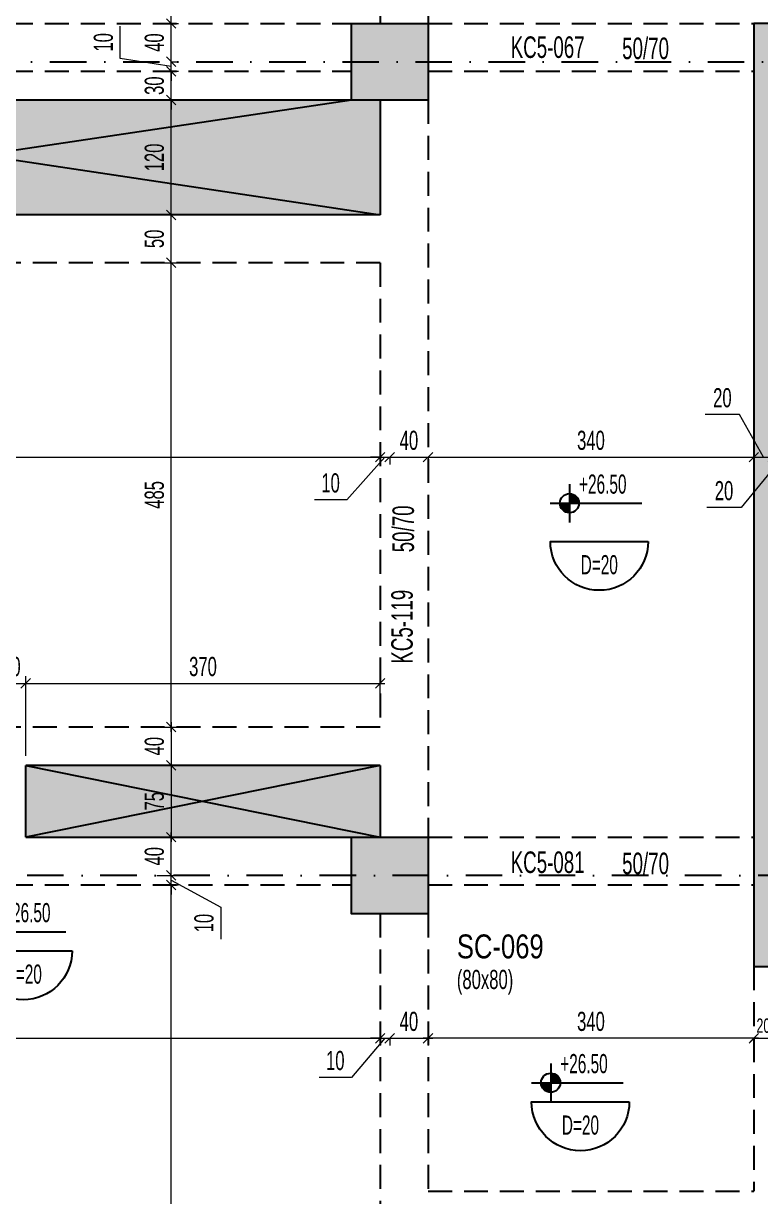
# Model space of a CAD drawing. Header units: millimetres. Extents: x -10495 to 38910, y -777 to 43288.
# Drawn here: x 468 to 1237, y 1365 to 2590 of the extents above; entities that cross this region are included whole.
import ezdxf
from ezdxf.enums import TextEntityAlignment as Align

# ---------------------------------------------------------------- set-up
doc = ezdxf.new("R2010")
doc.units = ezdxf.units.MM
doc.header["$LTSCALE"] = 100
doc.header["$PDSIZE"] = -100
doc.linetypes.add('DASHDOT', pattern=[25.4, 12.7, -6.35, 0, -6.35])
doc.linetypes.add('HIDDEN', pattern=[0.375, 0.25, -0.125])
for name, color, linetype in [('1_ULK', 254, 'Continuous'), ('2_ULK', 105, 'Continuous'), ('AKS_ULK', 8, 'DASHDOT'), ('BOSLUK SEMBOL_ULK', 118, 'Continuous'), ('KOLON-PERDE CEKIRDEK_ULK', 4, 'Continuous'), ('KOT_ULK', 7, 'Continuous'), ('TARAMA BOSLUK-TARIF SEFFAF YUZEYLER_ULK', 159, 'Continuous'), ('TARAMA SOLID_ULK', 251, 'Continuous')]:
    doc.layers.add(name, color=color, linetype=linetype)
for name, color, linetype, lineweight in [('DOSEME ISMI_ULK', 244, 'Continuous', 25), ('KIRIS BOYUT_ULK', 232, 'Continuous', 13), ('KIRIS CIZGI DUZ_ULK', 41, 'Continuous', 25), ('KIRIS CIZGI KESIK_ULK', 41, 'HIDDEN', 25), ('KIRIS ISIM_ULK', 221, 'Continuous', 13), ('KOLON BOYUT_ULK', 255, 'Continuous', 13), ('KOLON ISIM_ULK', 91, 'Continuous', 13), ('OLCU IC_ULK', 146, 'Continuous', 18), ('TARIF OK_ULK', 244, 'Continuous', 5)]:
    doc.layers.add(name, color=color, linetype=linetype, lineweight=lineweight)
doc.styles.add('ulkr-simplxtw.shx', font='ulkr-simplxtw.shx', dxfattribs={"width": 0.65})
doc.dimstyles.new('1-100-IC_ULK', dxfattribs={"dimscale": 10, "dimtxt": 2, "dimasz": 1, "dimexe": 0.75, "dimexo": 1, "dimgap": 0.75, "dimtad": 1, "dimdec": 1, "dimzin": 9, "dimdsep": 46, "dimtxsty": 'ulkr-simplxtw.shx', "dimblk": 'OBLIQUE', "dimcen": 0.1, "dimdle": 0.5, "dimclrd": 146, "dimclre": 146, "dimclrt": 2, "dimadec": 0, "dimazin": 2, "dimtfac": 1, "dimtdec": 1, "dimtix": 1, "dimtmove": 2, "dimatfit": 3, "dimldrblk": 'OBLIQUE', "dimfxl": 1, "dimtolj": 1, "dimtzin": 0, "dimlwd": -1, "dimlwe": -1, "dimarcsym": 0})
doc.dimstyles.new('JSM LIMITS 100(MM)', dxfattribs={"dimscale": 100, "dimtxt": 2, "dimasz": 2.5, "dimexe": 0, "dimexo": 3, "dimgap": 0.41, "dimtad": 1, "dimdec": 0, "dimdsep": 46, "dimtxsty": 'ulkr-simplxtw.shx', "dimblk": 'AR', "dimcen": 0.9, "dimdle": 2, "dimse1": 1, "dimse2": 1, "dimclrd": 256, "dimclre": 1, "dimclrt": 33, "dimadec": 0, "dimazin": 0, "dimtfac": 0.9, "dimtdec": 0, "dimtmove": 0, "dimatfit": 3, "dimfxl": 0, "dimtolj": 1, "dimtzin": 0, "dimarcsym": 0})

# ---------------------------------------------------------------- blocks, each defined once
blk = doc.blocks.new('*U20')
at = {"layer": 'KOT_ULK'}
h = blk.add_hatch(color=251, dxfattribs=at)
h.dxf.hatch_style = 1
h.paths.add_polyline_path([(0, 0), (-10, 0, 0.414214), (0, -10)])
h = blk.add_hatch(color=251, dxfattribs=at)
h.dxf.hatch_style = 1
h.paths.add_polyline_path([(10, 0, 0.414214), (0, 10), (0, 0)])
at = {"layer": 'KOT_ULK', "color": 12}
for p, q in [((0, 20), (0, -20)), ((-20, 0), (75.6, 0))]:
    blk.add_line(p, q, dxfattribs=at)
blk.add_circle((0, 0), 10, dxfattribs=at)
at = {"layer": 'KOT_ULK', "style": 'ulkr-simplxtw.shx', "width": 0.6}
for tag, p in [('6', (10, 145)), ('5', (10, 118)), ('4', (10, 91)), ('3', (10, 64)), ('2', (10, 37)), ('1', (10, 10))]:
    blk.add_attdef(tag, p, '', height=20, dxfattribs=at)
at = {"layer": 'KOT_ULK', "color": 242, "style": 'ulkr-simplxtw.shx', "width": 0.65}
blk.add_attdef('NOT', text='', height=20, dxfattribs=at).set_placement((14.8, -10), align=Align.TOP_LEFT)
blk = doc.blocks.new('Döşeme kalınğı_ULK')
at = {"layer": 'DOSEME ISMI_ULK', "color": 12}
blk.add_lwpolyline([(51, 0, -1), (-51, 0)], format="xyb", close=True, dxfattribs=at)
at = {"layer": 'DOSEME ISMI_ULK', "style": 'ulkr-simplxtw.shx', "width": 0.6}
blk.add_attdef('1', text='', height=20, dxfattribs=at).set_placement((0, -14.2), align=Align.TOP_CENTER)
blk = doc.blocks.new('*U31')
at = {"layer": 'KOLON BOYUT_ULK', "style": 'ulkr-simplxtw.shx', "width": 0.65}
blk.add_attdef('2', text='', height=20, dxfattribs=at).set_placement((0, -37), align=Align.TOP_LEFT)
at = {"layer": 'KOLON ISIM_ULK', "style": 'ulkr-simplxtw.shx', "width": 0.8}
blk.add_attdef('1', text='', height=25, dxfattribs=at).set_placement((0, 0), align=Align.TOP_LEFT)
blk = doc.blocks.new('_Oblique')
at = {"color": 0, "linetype": 'ByBlock', "lineweight": -2}
blk.add_line((-0.5, -0.5), (0.5, 0.5), dxfattribs=at)
blk = doc.blocks.new('*D1358')
at = {"layer": 'Defpoints', "color": 0, "transparency": 16777216}
for p in [(596.8, 1690), (621.8, 1690), (596.8, 875)]:
    blk.add_point(p, dxfattribs=at)
at = {"layer": 'OLCU IC_ULK', "color": 146, "transparency": 16777216}
blk.add_line((621.8, 870), (621.8, 1695), dxfattribs=at)
at = {"layer": 'OLCU IC_ULK', "color": 146, "linetype": 'Continuous', "transparency": 16777216}
for p, q in [((621.8, 1690), (629.3, 1690)), ((621.8, 875), (629.3, 875))]:
    blk.add_line(p, q, dxfattribs=at)
at = {"layer": 'OLCU IC_ULK', "color": 146, "transparency": 16777216, "xscale": 10, "yscale": 10, "zscale": 10}
for p, rotation in [((621.8, 1690), 90), ((621.8, 875), 270)]:
    blk.add_blockref('_Oblique', p, dxfattribs=dict(at, rotation=rotation))
at = {"layer": 'OLCU IC_ULK', "color": 2, "transparency": 16777216, "insert": (604.3, 1282.5), "char_height": 20, "attachment_point": 5, "rotation": 90, "style": 'ulkr-simplxtw.shx'}
blk.add_mtext('\\A1;815', dxfattribs=at)
blk = doc.blocks.new('*D1359')
at = {"layer": 'Defpoints', "color": 0, "transparency": 16777216}
for p in [(596.8, 2340), (621.8, 2340), (596.8, 1855)]:
    blk.add_point(p, dxfattribs=at)
at = {"layer": 'OLCU IC_ULK', "color": 146, "transparency": 16777216}
blk.add_line((621.8, 1850), (621.8, 2345), dxfattribs=at)
at = {"layer": 'OLCU IC_ULK', "color": 146, "linetype": 'Continuous', "transparency": 16777216}
for p, q in [((621.8, 2340), (629.3, 2340)), ((621.8, 1855), (629.3, 1855))]:
    blk.add_line(p, q, dxfattribs=at)
at = {"layer": 'OLCU IC_ULK', "color": 146, "transparency": 16777216, "xscale": 10, "yscale": 10, "zscale": 10}
for p, rotation in [((621.8, 2340), 90), ((621.8, 1855), 270)]:
    blk.add_blockref('_Oblique', p, dxfattribs=dict(at, rotation=rotation))
at = {"layer": 'OLCU IC_ULK', "color": 2, "transparency": 16777216, "insert": (604.3, 2097.5), "char_height": 20, "attachment_point": 5, "rotation": 90, "style": 'ulkr-simplxtw.shx'}
blk.add_mtext('\\A1;485', dxfattribs=at)
blk = doc.blocks.new('*D1360')
at = {"layer": 'Defpoints', "color": 0, "transparency": 16777216}
for p in [(596.8, 1700), (621.8, 1700), (596.8, 1690)]:
    blk.add_point(p, dxfattribs=at)
at = {"layer": 'OLCU IC_ULK', "color": 146, "transparency": 16777216}
for p, q in [((621.8, 1700), (621.8, 1710)), ((621.8, 1690), (621.8, 1700)), ((621.8, 1690), (621.8, 1700)), ((621.8, 1695), (673.6, 1667)), ((621.8, 1690), (621.8, 1680)), ((673.6, 1667), (673.6, 1633.4))]:
    blk.add_line(p, q, dxfattribs=at)
at = {"layer": 'OLCU IC_ULK', "color": 146, "linetype": 'Continuous', "transparency": 16777216}
for p, q in [((621.8, 1700), (629.3, 1700)), ((621.8, 1690), (629.3, 1690))]:
    blk.add_line(p, q, dxfattribs=at)
at = {"layer": 'OLCU IC_ULK', "color": 146, "transparency": 16777216, "xscale": 10, "yscale": 10, "zscale": 10}
for p, rotation in [((621.8, 1700), 270), ((621.8, 1690), 90)]:
    blk.add_blockref('_Oblique', p, dxfattribs=dict(at, rotation=rotation))
at = {"layer": 'OLCU IC_ULK', "color": 2, "transparency": 16777216, "insert": (656.1, 1650.2), "char_height": 20, "attachment_point": 5, "rotation": 90, "style": 'ulkr-simplxtw.shx'}
blk.add_mtext('\\A1;10', dxfattribs=at)
blk = doc.blocks.new('*D1361')
at = {"layer": 'Defpoints', "color": 0, "transparency": 16777216}
for p in [(596.8, 1740), (621.8, 1740), (596.8, 1700)]:
    blk.add_point(p, dxfattribs=at)
at = {"layer": 'OLCU IC_ULK', "color": 146, "transparency": 16777216}
blk.add_line((621.8, 1695), (621.8, 1745), dxfattribs=at)
at = {"layer": 'OLCU IC_ULK', "color": 146, "linetype": 'Continuous', "transparency": 16777216}
for p, q in [((606.8, 1740), (629.3, 1740)), ((606.8, 1700), (629.3, 1700))]:
    blk.add_line(p, q, dxfattribs=at)
at = {"layer": 'OLCU IC_ULK', "color": 146, "transparency": 16777216, "xscale": 10, "yscale": 10, "zscale": 10}
for p, rotation in [((621.8, 1740), 90), ((621.8, 1700), 270)]:
    blk.add_blockref('_Oblique', p, dxfattribs=dict(at, rotation=rotation))
at = {"layer": 'OLCU IC_ULK', "color": 2, "transparency": 16777216, "insert": (604.3, 1720), "char_height": 20, "attachment_point": 5, "rotation": 90, "style": 'ulkr-simplxtw.shx'}
blk.add_mtext('\\A1;40', dxfattribs=at)
blk = doc.blocks.new('*D1362')
at = {"layer": 'Defpoints', "color": 0, "transparency": 16777216}
for p in [(596.8, 2550), (621.8, 2550), (596.8, 2540)]:
    blk.add_point(p, dxfattribs=at)
at = {"layer": 'OLCU IC_ULK', "color": 146, "transparency": 16777216}
for p, q in [((568.6, 2553.5), (568.6, 2587.1)), ((621.8, 2545), (568.6, 2553.5)), ((621.8, 2550), (621.8, 2560)), ((621.8, 2540), (621.8, 2550)), ((621.8, 2540), (621.8, 2550)), ((621.8, 2540), (621.8, 2530))]:
    blk.add_line(p, q, dxfattribs=at)
at = {"layer": 'OLCU IC_ULK', "color": 146, "linetype": 'Continuous', "transparency": 16777216}
for p, q in [((621.8, 2550), (629.3, 2550)), ((621.8, 2540), (629.3, 2540))]:
    blk.add_line(p, q, dxfattribs=at)
at = {"layer": 'OLCU IC_ULK', "color": 146, "transparency": 16777216, "xscale": 10, "yscale": 10, "zscale": 10}
for p, rotation in [((621.8, 2550), 270), ((621.8, 2540), 90)]:
    blk.add_blockref('_Oblique', p, dxfattribs=dict(at, rotation=rotation))
at = {"layer": 'OLCU IC_ULK', "color": 2, "transparency": 16777216, "insert": (551.1, 2570.3), "char_height": 20, "attachment_point": 5, "rotation": 90, "style": 'ulkr-simplxtw.shx'}
blk.add_mtext('\\A1;10', dxfattribs=at)
blk = doc.blocks.new('*D1363')
at = {"layer": 'Defpoints', "color": 0, "transparency": 16777216}
for p in [(596.8, 2590), (621.8, 2590), (596.8, 2550)]:
    blk.add_point(p, dxfattribs=at)
at = {"layer": 'OLCU IC_ULK', "color": 146, "transparency": 16777216}
blk.add_line((621.8, 2545), (621.8, 2595), dxfattribs=at)
at = {"layer": 'OLCU IC_ULK', "color": 146, "linetype": 'Continuous', "transparency": 16777216}
for p, q in [((621.8, 2590), (629.3, 2590)), ((621.8, 2550), (629.3, 2550))]:
    blk.add_line(p, q, dxfattribs=at)
at = {"layer": 'OLCU IC_ULK', "color": 146, "transparency": 16777216, "xscale": 10, "yscale": 10, "zscale": 10}
for p, rotation in [((621.8, 2590), 90), ((621.8, 2550), 270)]:
    blk.add_blockref('_Oblique', p, dxfattribs=dict(at, rotation=rotation))
at = {"layer": 'OLCU IC_ULK', "color": 2, "transparency": 16777216, "insert": (604.3, 2570), "char_height": 20, "attachment_point": 5, "rotation": 90, "style": 'ulkr-simplxtw.shx'}
blk.add_mtext('\\A1;40', dxfattribs=at)
blk = doc.blocks.new('*D1365')
at = {"layer": 'Defpoints', "color": 0, "transparency": 16777216}
for p in [(596.8, 3360), (621.8, 3360), (596.8, 2590)]:
    blk.add_point(p, dxfattribs=at)
at = {"layer": 'OLCU IC_ULK', "color": 146, "transparency": 16777216}
blk.add_line((621.8, 2585), (621.8, 3365), dxfattribs=at)
at = {"layer": 'OLCU IC_ULK', "color": 146, "linetype": 'Continuous', "transparency": 16777216}
for p, q in [((621.8, 3360), (629.3, 3360)), ((621.8, 2590), (629.3, 2590))]:
    blk.add_line(p, q, dxfattribs=at)
at = {"layer": 'OLCU IC_ULK', "color": 146, "transparency": 16777216, "xscale": 10, "yscale": 10, "zscale": 10}
for p, rotation in [((621.8, 3360), 90), ((621.8, 2590), 270)]:
    blk.add_blockref('_Oblique', p, dxfattribs=dict(at, rotation=rotation))
at = {"layer": 'OLCU IC_ULK', "color": 2, "transparency": 16777216, "insert": (604.3, 2975), "char_height": 20, "attachment_point": 5, "rotation": 90, "style": 'ulkr-simplxtw.shx'}
blk.add_mtext('\\A1;770', dxfattribs=at)
blk = doc.blocks.new('*D1368')
at = {"layer": 'Defpoints', "color": 0, "transparency": 16777216}
for p in [(10, 2161.9), (840, 2161.9), (840, 2136.9)]:
    blk.add_point(p, dxfattribs=at)
at = {"layer": 'OLCU IC_ULK', "color": 146, "transparency": 16777216}
blk.add_line((5, 2136.9), (845, 2136.9), dxfattribs=at)
at = {"layer": 'OLCU IC_ULK', "color": 146, "linetype": 'Continuous', "transparency": 16777216}
for p, q in [((10, 2136.9), (10, 2129.4)), ((840, 2136.9), (840, 2129.4))]:
    blk.add_line(p, q, dxfattribs=at)
at = {"layer": 'OLCU IC_ULK', "color": 146, "transparency": 16777216, "xscale": 10, "yscale": 10, "zscale": 10, "rotation": 180}
blk.add_blockref('_Oblique', (10, 2136.9), dxfattribs=at)
at = {"layer": 'OLCU IC_ULK', "color": 146, "transparency": 16777216, "xscale": 10, "yscale": 10, "zscale": 10}
blk.add_blockref('_Oblique', (840, 2136.9), dxfattribs=at)
at = {"layer": 'OLCU IC_ULK', "color": 2, "transparency": 16777216, "insert": (425, 2154.4), "char_height": 20, "attachment_point": 5, "style": 'ulkr-simplxtw.shx'}
blk.add_mtext('\\A1;830', dxfattribs=at)
blk = doc.blocks.new('*D1369')
at = {"layer": 'Defpoints', "color": 0, "transparency": 16777216}
for p in [(840, 2161.9), (850, 2161.9), (850, 2136.9)]:
    blk.add_point(p, dxfattribs=at)
at = {"layer": 'OLCU IC_ULK', "color": 146, "transparency": 16777216}
for p, q in [((845, 2136.9), (805, 2092.4)), ((840, 2136.9), (830, 2136.9)), ((840, 2136.9), (850, 2136.9)), ((840, 2136.9), (850, 2136.9)), ((850, 2136.9), (860, 2136.9)), ((805, 2092.4), (771.4, 2092.4))]:
    blk.add_line(p, q, dxfattribs=at)
at = {"layer": 'OLCU IC_ULK', "color": 146, "linetype": 'Continuous', "transparency": 16777216}
for p, q in [((840, 2136.9), (840, 2129.4)), ((850, 2136.9), (850, 2129.4))]:
    blk.add_line(p, q, dxfattribs=at)
at = {"layer": 'OLCU IC_ULK', "color": 146, "transparency": 16777216, "xscale": 10, "yscale": 10, "zscale": 10}
blk.add_blockref('_Oblique', (840, 2136.9), dxfattribs=at)
at = {"layer": 'OLCU IC_ULK', "color": 146, "transparency": 16777216, "xscale": 10, "yscale": 10, "zscale": 10, "rotation": 180}
blk.add_blockref('_Oblique', (850, 2136.9), dxfattribs=at)
at = {"layer": 'OLCU IC_ULK', "color": 2, "transparency": 16777216, "insert": (788.2, 2109.9), "char_height": 20, "attachment_point": 5, "style": 'ulkr-simplxtw.shx'}
blk.add_mtext('\\A1;10', dxfattribs=at)
blk = doc.blocks.new('*D1370')
at = {"layer": 'Defpoints', "color": 0, "transparency": 16777216}
for p in [(850, 2161.9), (890, 2161.9), (890, 2136.9)]:
    blk.add_point(p, dxfattribs=at)
at = {"layer": 'OLCU IC_ULK', "color": 146, "transparency": 16777216}
blk.add_line((845, 2136.9), (895, 2136.9), dxfattribs=at)
at = {"layer": 'OLCU IC_ULK', "color": 146, "linetype": 'Continuous', "transparency": 16777216}
for p, q in [((850, 2136.9), (850, 2129.4)), ((890, 2136.9), (890, 2129.4))]:
    blk.add_line(p, q, dxfattribs=at)
at = {"layer": 'OLCU IC_ULK', "color": 146, "transparency": 16777216, "xscale": 10, "yscale": 10, "zscale": 10, "rotation": 180}
blk.add_blockref('_Oblique', (850, 2136.9), dxfattribs=at)
at = {"layer": 'OLCU IC_ULK', "color": 146, "transparency": 16777216, "xscale": 10, "yscale": 10, "zscale": 10}
blk.add_blockref('_Oblique', (890, 2136.9), dxfattribs=at)
at = {"layer": 'OLCU IC_ULK', "color": 2, "transparency": 16777216, "insert": (870, 2154.4), "char_height": 20, "attachment_point": 5, "style": 'ulkr-simplxtw.shx'}
blk.add_mtext('\\A1;40', dxfattribs=at)
blk = doc.blocks.new('*D1371')
at = {"layer": 'Defpoints', "color": 0, "transparency": 16777216}
for p in [(890, 2161.9), (1230, 2161.9), (1230, 2136.9)]:
    blk.add_point(p, dxfattribs=at)
at = {"layer": 'OLCU IC_ULK', "color": 146, "transparency": 16777216}
blk.add_line((885, 2136.9), (1235, 2136.9), dxfattribs=at)
at = {"layer": 'OLCU IC_ULK', "color": 146, "linetype": 'Continuous', "transparency": 16777216}
for p, q in [((890, 2136.9), (890, 2129.4)), ((1230, 2136.9), (1230, 2129.4))]:
    blk.add_line(p, q, dxfattribs=at)
at = {"layer": 'OLCU IC_ULK', "color": 146, "transparency": 16777216, "xscale": 10, "yscale": 10, "zscale": 10, "rotation": 180}
blk.add_blockref('_Oblique', (890, 2136.9), dxfattribs=at)
at = {"layer": 'OLCU IC_ULK', "color": 146, "transparency": 16777216, "xscale": 10, "yscale": 10, "zscale": 10}
blk.add_blockref('_Oblique', (1230, 2136.9), dxfattribs=at)
at = {"layer": 'OLCU IC_ULK', "color": 2, "transparency": 16777216, "insert": (1060, 2154.4), "char_height": 20, "attachment_point": 5, "style": 'ulkr-simplxtw.shx'}
blk.add_mtext('\\A1;340', dxfattribs=at)
blk = doc.blocks.new('*D1372')
at = {"layer": 'Defpoints', "color": 0, "transparency": 16777216}
for p in [(1230, 2161.9), (1250, 2161.9), (1250, 2136.9)]:
    blk.add_point(p, dxfattribs=at)
at = {"layer": 'OLCU IC_ULK', "color": 146, "transparency": 16777216}
for p, q in [((1215.2, 2181.4), (1179.2, 2181.4)), ((1240, 2136.9), (1215.2, 2181.4)), ((1225, 2136.9), (1255, 2136.9))]:
    blk.add_line(p, q, dxfattribs=at)
at = {"layer": 'OLCU IC_ULK', "color": 146, "linetype": 'Continuous', "transparency": 16777216}
for p, q in [((1230, 2136.9), (1230, 2129.4)), ((1250, 2136.9), (1250, 2129.4))]:
    blk.add_line(p, q, dxfattribs=at)
at = {"layer": 'OLCU IC_ULK', "color": 146, "transparency": 16777216, "xscale": 10, "yscale": 10, "zscale": 10, "rotation": 180}
blk.add_blockref('_Oblique', (1230, 2136.9), dxfattribs=at)
at = {"layer": 'OLCU IC_ULK', "color": 146, "transparency": 16777216, "xscale": 10, "yscale": 10, "zscale": 10}
blk.add_blockref('_Oblique', (1250, 2136.9), dxfattribs=at)
at = {"layer": 'OLCU IC_ULK', "color": 2, "transparency": 16777216, "insert": (1197.2, 2198.9), "char_height": 20, "attachment_point": 5, "style": 'ulkr-simplxtw.shx'}
blk.add_mtext('\\A1;20', dxfattribs=at)
blk = doc.blocks.new('*D1373')
at = {"layer": 'Defpoints', "color": 0, "transparency": 16777216}
for p in [(1250, 2161.9), (1270, 2161.9), (1270, 2136.9)]:
    blk.add_point(p, dxfattribs=at)
at = {"layer": 'OLCU IC_ULK', "color": 146, "transparency": 16777216}
for p, q in [((1260, 2136.9), (1216.9, 2084.3)), ((1245, 2136.9), (1275, 2136.9)), ((1216.9, 2084.3), (1180.9, 2084.3))]:
    blk.add_line(p, q, dxfattribs=at)
at = {"layer": 'OLCU IC_ULK', "color": 146, "linetype": 'Continuous', "transparency": 16777216}
for p, q in [((1250, 2136.9), (1250, 2129.4)), ((1270, 2136.9), (1270, 2129.4))]:
    blk.add_line(p, q, dxfattribs=at)
at = {"layer": 'OLCU IC_ULK', "color": 146, "transparency": 16777216, "xscale": 10, "yscale": 10, "zscale": 10, "rotation": 180}
blk.add_blockref('_Oblique', (1250, 2136.9), dxfattribs=at)
at = {"layer": 'OLCU IC_ULK', "color": 146, "transparency": 16777216, "xscale": 10, "yscale": 10, "zscale": 10}
blk.add_blockref('_Oblique', (1270, 2136.9), dxfattribs=at)
at = {"layer": 'OLCU IC_ULK', "color": 2, "transparency": 16777216, "insert": (1198.9, 2101.8), "char_height": 20, "attachment_point": 5, "style": 'ulkr-simplxtw.shx'}
blk.add_mtext('\\A1;20', dxfattribs=at)
blk = doc.blocks.new('*D1215')
at = {"layer": 'Defpoints', "color": 0, "transparency": 16777216}
for p in [(850, 1554.9), (890, 1554.9), (890, 1529.9)]:
    blk.add_point(p, dxfattribs=at)
at = {"layer": 'OLCU IC_ULK', "color": 146, "transparency": 16777216}
blk.add_line((845, 1529.9), (895, 1529.9), dxfattribs=at)
at = {"layer": 'OLCU IC_ULK', "color": 146, "linetype": 'Continuous', "transparency": 16777216}
for p, q in [((850, 1529.9), (850, 1522.4)), ((890, 1529.9), (890, 1522.4))]:
    blk.add_line(p, q, dxfattribs=at)
at = {"layer": 'OLCU IC_ULK', "color": 146, "transparency": 16777216, "xscale": 10, "yscale": 10, "zscale": 10, "rotation": 180}
blk.add_blockref('_Oblique', (850, 1529.9), dxfattribs=at)
at = {"layer": 'OLCU IC_ULK', "color": 146, "transparency": 16777216, "xscale": 10, "yscale": 10, "zscale": 10}
blk.add_blockref('_Oblique', (890, 1529.9), dxfattribs=at)
at = {"layer": 'OLCU IC_ULK', "color": 2, "transparency": 16777216, "insert": (870, 1547.4), "char_height": 20, "attachment_point": 5, "style": 'ulkr-simplxtw.shx'}
blk.add_mtext('\\A1;40', dxfattribs=at)
blk = doc.blocks.new('*D1216')
at = {"layer": 'Defpoints', "color": 0, "transparency": 16777216}
for p in [(10, 1554.9), (840, 1554.9), (840, 1529.9)]:
    blk.add_point(p, dxfattribs=at)
at = {"layer": 'OLCU IC_ULK', "color": 146, "transparency": 16777216}
blk.add_line((5, 1529.9), (845, 1529.9), dxfattribs=at)
at = {"layer": 'OLCU IC_ULK', "color": 146, "linetype": 'Continuous', "transparency": 16777216}
for p, q in [((10, 1529.9), (10, 1522.4)), ((840, 1529.9), (840, 1522.4))]:
    blk.add_line(p, q, dxfattribs=at)
at = {"layer": 'OLCU IC_ULK', "color": 146, "transparency": 16777216, "xscale": 10, "yscale": 10, "zscale": 10, "rotation": 180}
blk.add_blockref('_Oblique', (10, 1529.9), dxfattribs=at)
at = {"layer": 'OLCU IC_ULK', "color": 146, "transparency": 16777216, "xscale": 10, "yscale": 10, "zscale": 10}
blk.add_blockref('_Oblique', (840, 1529.9), dxfattribs=at)
at = {"layer": 'OLCU IC_ULK', "color": 2, "transparency": 16777216, "insert": (425, 1547.4), "char_height": 20, "attachment_point": 5, "style": 'ulkr-simplxtw.shx'}
blk.add_mtext('\\A1;830', dxfattribs=at)
blk = doc.blocks.new('*D1217')
at = {"layer": 'Defpoints', "color": 0, "transparency": 16777216}
for p in [(840, 1554.9), (850, 1554.9), (850, 1529.9)]:
    blk.add_point(p, dxfattribs=at)
at = {"layer": 'OLCU IC_ULK', "color": 146, "transparency": 16777216}
for p, q in [((845, 1529.9), (809.9, 1489)), ((840, 1529.9), (830, 1529.9)), ((840, 1529.9), (850, 1529.9)), ((840, 1529.9), (850, 1529.9)), ((850, 1529.9), (860, 1529.9)), ((809.9, 1489), (776.3, 1489))]:
    blk.add_line(p, q, dxfattribs=at)
at = {"layer": 'OLCU IC_ULK', "color": 146, "linetype": 'Continuous', "transparency": 16777216}
for p, q in [((840, 1529.9), (840, 1522.4)), ((850, 1529.9), (850, 1522.4))]:
    blk.add_line(p, q, dxfattribs=at)
at = {"layer": 'OLCU IC_ULK', "color": 146, "transparency": 16777216, "xscale": 10, "yscale": 10, "zscale": 10}
blk.add_blockref('_Oblique', (840, 1529.9), dxfattribs=at)
at = {"layer": 'OLCU IC_ULK', "color": 146, "transparency": 16777216, "xscale": 10, "yscale": 10, "zscale": 10, "rotation": 180}
blk.add_blockref('_Oblique', (850, 1529.9), dxfattribs=at)
at = {"layer": 'OLCU IC_ULK', "color": 2, "transparency": 16777216, "insert": (793.1, 1506.5), "char_height": 20, "attachment_point": 5, "style": 'ulkr-simplxtw.shx'}
blk.add_mtext('\\A1;10', dxfattribs=at)
blk = doc.blocks.new('*D1236')
at = {"layer": 'Defpoints', "color": 0, "transparency": 16777216}
for p in [(890, 1554.9), (1230, 1554.9), (890, 1529.9)]:
    blk.add_point(p, dxfattribs=at)
at = {"layer": 'OLCU IC_ULK', "color": 146, "transparency": 16777216}
blk.add_line((1235, 1529.9), (885, 1529.9), dxfattribs=at)
at = {"layer": 'OLCU IC_ULK', "color": 146, "linetype": 'Continuous', "transparency": 16777216}
for p, q in [((890, 1529.9), (890, 1522.4)), ((1230, 1529.9), (1230, 1522.4))]:
    blk.add_line(p, q, dxfattribs=at)
at = {"layer": 'OLCU IC_ULK', "color": 146, "transparency": 16777216, "xscale": 10, "yscale": 10, "zscale": 10, "rotation": 180}
blk.add_blockref('_Oblique', (890, 1529.9), dxfattribs=at)
at = {"layer": 'OLCU IC_ULK', "color": 146, "transparency": 16777216, "xscale": 10, "yscale": 10, "zscale": 10}
blk.add_blockref('_Oblique', (1230, 1529.9), dxfattribs=at)
at = {"layer": 'OLCU IC_ULK', "color": 2, "transparency": 16777216, "insert": (1060, 1547.4), "char_height": 20, "attachment_point": 5, "style": 'ulkr-simplxtw.shx'}
blk.add_mtext('\\A1;340', dxfattribs=at)
blk = doc.blocks.new('*D1243')
at = {"layer": 'Defpoints', "color": 0, "transparency": 16777216}
for p in [(1230, 1554.9), (1250, 1554.9), (1250, 1529.9)]:
    blk.add_point(p, dxfattribs=at)
at = {"layer": 'OLCU IC_ULK', "color": 146, "transparency": 16777216}
for p, q in [((1230, 1529.9), (1222.5, 1529.9)), ((1230, 1529.9), (1250, 1529.9)), ((1250, 1529.9), (1257.5, 1529.9))]:
    blk.add_line(p, q, dxfattribs=at)
at = {"layer": 'OLCU IC_ULK', "color": 146, "linetype": 'Continuous', "transparency": 16777216}
for p, q in [((1230, 1529.9), (1230, 1524.3)), ((1250, 1529.9), (1250, 1524.3))]:
    blk.add_line(p, q, dxfattribs=at)
at = {"layer": 'OLCU IC_ULK', "color": 146, "transparency": 16777216, "xscale": 7.5, "yscale": 7.5, "zscale": 7.5}
blk.add_blockref('_Oblique', (1230, 1529.9), dxfattribs=at)
at = {"layer": 'OLCU IC_ULK', "color": 146, "transparency": 16777216, "xscale": 7.5, "yscale": 7.5, "zscale": 7.5, "rotation": 180}
blk.add_blockref('_Oblique', (1250, 1529.9), dxfattribs=at)
at = {"layer": 'OLCU IC_ULK', "color": 2, "transparency": 16777216, "insert": (1240, 1543), "char_height": 15, "attachment_point": 5, "style": 'ulkr-simplxtw.shx'}
blk.add_mtext('\\A1;20', dxfattribs=at)
blk = doc.blocks.new('*D1259')
at = {"layer": 'Defpoints', "color": 0, "transparency": 16777216}
for p in [(596.8, 2390), (621.8, 2390), (596.8, 2340)]:
    blk.add_point(p, dxfattribs=at)
at = {"layer": 'OLCU IC_ULK', "color": 146, "linetype": 'Continuous', "transparency": 16777216}
for p, q in [((606.8, 2390), (629.3, 2390)), ((606.8, 2340), (629.3, 2340))]:
    blk.add_line(p, q, dxfattribs=at)
at = {"layer": 'OLCU IC_ULK', "color": 146, "transparency": 16777216}
blk.add_line((621.8, 2335), (621.8, 2395), dxfattribs=at)
at = {"layer": 'OLCU IC_ULK', "color": 146, "transparency": 16777216, "xscale": 10, "yscale": 10, "zscale": 10}
for p, rotation in [((621.8, 2390), 90), ((621.8, 2340), 270)]:
    blk.add_blockref('_Oblique', p, dxfattribs=dict(at, rotation=rotation))
at = {"layer": 'OLCU IC_ULK', "color": 2, "transparency": 16777216, "insert": (604.3, 2365), "char_height": 20, "attachment_point": 5, "rotation": 90, "style": 'ulkr-simplxtw.shx'}
blk.add_mtext('\\A1;50', dxfattribs=at)
blk = doc.blocks.new('*D1260')
at = {"layer": 'Defpoints', "color": 0, "transparency": 16777216}
for p in [(596.8, 2510), (621.8, 2510), (596.8, 2390)]:
    blk.add_point(p, dxfattribs=at)
at = {"layer": 'OLCU IC_ULK', "color": 146, "transparency": 16777216}
blk.add_line((621.8, 2385), (621.8, 2515), dxfattribs=at)
at = {"layer": 'OLCU IC_ULK', "color": 146, "linetype": 'Continuous', "transparency": 16777216}
for p, q in [((606.8, 2510), (629.3, 2510)), ((606.8, 2390), (629.3, 2390))]:
    blk.add_line(p, q, dxfattribs=at)
at = {"layer": 'OLCU IC_ULK', "color": 146, "transparency": 16777216, "xscale": 10, "yscale": 10, "zscale": 10}
for p, rotation in [((621.8, 2510), 90), ((621.8, 2390), 270)]:
    blk.add_blockref('_Oblique', p, dxfattribs=dict(at, rotation=rotation))
at = {"layer": 'OLCU IC_ULK', "color": 2, "transparency": 16777216, "insert": (604.3, 2450), "char_height": 20, "attachment_point": 5, "rotation": 90, "style": 'ulkr-simplxtw.shx'}
blk.add_mtext('\\A1;120', dxfattribs=at)
blk = doc.blocks.new('*D1264')
at = {"layer": 'Defpoints', "color": 0, "transparency": 16777216}
for p in [(596.8, 1855), (596.8, 1815), (621.8, 1815)]:
    blk.add_point(p, dxfattribs=at)
at = {"layer": 'OLCU IC_ULK', "color": 146, "linetype": 'Continuous', "transparency": 16777216}
for p, q in [((606.8, 1855), (629.3, 1855)), ((606.8, 1815), (629.3, 1815))]:
    blk.add_line(p, q, dxfattribs=at)
at = {"layer": 'OLCU IC_ULK', "color": 146, "transparency": 16777216}
blk.add_line((621.8, 1860), (621.8, 1810), dxfattribs=at)
at = {"layer": 'OLCU IC_ULK', "color": 146, "transparency": 16777216, "xscale": 10, "yscale": 10, "zscale": 10}
for p, rotation in [((621.8, 1855), 90), ((621.8, 1815), 270)]:
    blk.add_blockref('_Oblique', p, dxfattribs=dict(at, rotation=rotation))
at = {"layer": 'OLCU IC_ULK', "color": 2, "transparency": 16777216, "insert": (604.3, 1835), "char_height": 20, "attachment_point": 5, "rotation": 90, "style": 'ulkr-simplxtw.shx'}
blk.add_mtext('\\A1;40', dxfattribs=at)
blk = doc.blocks.new('*D1265')
at = {"layer": 'Defpoints', "color": 0, "transparency": 16777216}
for p in [(596.8, 1815), (596.8, 1740), (621.8, 1740)]:
    blk.add_point(p, dxfattribs=at)
at = {"layer": 'OLCU IC_ULK', "color": 146, "linetype": 'Continuous', "transparency": 16777216}
for p, q in [((606.8, 1815), (629.3, 1815)), ((606.8, 1740), (629.3, 1740))]:
    blk.add_line(p, q, dxfattribs=at)
at = {"layer": 'OLCU IC_ULK', "color": 146, "transparency": 16777216}
blk.add_line((621.8, 1820), (621.8, 1735), dxfattribs=at)
at = {"layer": 'OLCU IC_ULK', "color": 146, "transparency": 16777216, "xscale": 10, "yscale": 10, "zscale": 10}
for p, rotation in [((621.8, 1815), 90), ((621.8, 1740), 270)]:
    blk.add_blockref('_Oblique', p, dxfattribs=dict(at, rotation=rotation))
at = {"layer": 'OLCU IC_ULK', "color": 2, "transparency": 16777216, "insert": (604.3, 1777.5), "char_height": 20, "attachment_point": 5, "rotation": 90, "style": 'ulkr-simplxtw.shx'}
blk.add_mtext('\\A1;75', dxfattribs=at)
blk = doc.blocks.new('*D1266')
at = {"layer": 'Defpoints', "color": 0, "transparency": 16777216}
for p in [(470, 1900.6), (440, 1815), (470, 1815)]:
    blk.add_point(p, dxfattribs=at)
at = {"layer": 'OLCU IC_ULK', "color": 146, "transparency": 16777216}
for p, q in [((440, 1900.6), (430, 1900.6)), ((440, 1900.6), (470, 1900.6)), ((470, 1900.6), (480, 1900.6))]:
    blk.add_line(p, q, dxfattribs=at)
at = {"layer": 'OLCU IC_ULK', "color": 146, "linetype": 'Continuous', "transparency": 16777216}
for p, q in [((440, 1825), (440, 1908.1)), ((470, 1825), (470, 1908.1))]:
    blk.add_line(p, q, dxfattribs=at)
at = {"layer": 'OLCU IC_ULK', "color": 146, "transparency": 16777216, "xscale": 10, "yscale": 10, "zscale": 10}
blk.add_blockref('_Oblique', (440, 1900.6), dxfattribs=at)
at = {"layer": 'OLCU IC_ULK', "color": 146, "transparency": 16777216, "xscale": 10, "yscale": 10, "zscale": 10, "rotation": 180}
blk.add_blockref('_Oblique', (470, 1900.6), dxfattribs=at)
at = {"layer": 'OLCU IC_ULK', "color": 2, "transparency": 16777216, "insert": (455, 1918.1), "char_height": 20, "attachment_point": 5, "style": 'ulkr-simplxtw.shx'}
blk.add_mtext('\\A1;30', dxfattribs=at)
blk = doc.blocks.new('*D1267')
at = {"layer": 'Defpoints', "color": 0, "transparency": 16777216}
for p in [(840, 1900.6), (840, 1855), (470, 1815)]:
    blk.add_point(p, dxfattribs=at)
at = {"layer": 'OLCU IC_ULK', "color": 146, "transparency": 16777216}
blk.add_line((465, 1900.6), (845, 1900.6), dxfattribs=at)
at = {"layer": 'OLCU IC_ULK', "color": 146, "linetype": 'Continuous', "transparency": 16777216}
for p, q in [((470, 1825), (470, 1908.1)), ((840, 1865), (840, 1908.1))]:
    blk.add_line(p, q, dxfattribs=at)
at = {"layer": 'OLCU IC_ULK', "color": 146, "transparency": 16777216, "xscale": 10, "yscale": 10, "zscale": 10, "rotation": 180}
blk.add_blockref('_Oblique', (470, 1900.6), dxfattribs=at)
at = {"layer": 'OLCU IC_ULK', "color": 146, "transparency": 16777216, "xscale": 10, "yscale": 10, "zscale": 10}
blk.add_blockref('_Oblique', (840, 1900.6), dxfattribs=at)
at = {"layer": 'OLCU IC_ULK', "color": 2, "transparency": 16777216, "insert": (655, 1918.1), "char_height": 20, "attachment_point": 5, "style": 'ulkr-simplxtw.shx'}
blk.add_mtext('\\A1;370', dxfattribs=at)
blk = doc.blocks.new('AR')
at = {"layer": '1_ULK', "color": 253}
blk.add_solid([(-1.184, 0.197), (-1.184, -0.197), (0, 0)], dxfattribs=at)
at = {"layer": '2_ULK', "color": 1}
blk.add_line((0, 0.453), (0, -0.453), dxfattribs=at)
at = {"layer": '2_ULK'}
blk.add_lwpolyline([(-1.184, 0.197), (-1.184, -0.197), (0, 0), (-1.184, 0.197)], dxfattribs=at)
blk = doc.blocks.new('Kiriş_Sembol_ULK')
at = {"layer": 'KIRIS BOYUT_ULK', "style": 'ulkr-simplxtw.shx', "width": 0.65}
blk.add_attdef('B', text='', height=25, dxfattribs=at).set_placement((21, 0.4), align=Align.MIDDLE_LEFT)
at = {"layer": 'KIRIS ISIM_ULK', "style": 'ulkr-simplxtw.shx', "width": 0.65}
blk.add_attdef('K', text='', height=25, dxfattribs=at).set_placement((-18.2, 12.9), align=Align.TOP_RIGHT)
blk = doc.blocks.new('*D1418')
at = {"layer": 'Defpoints', "color": 0, "transparency": 16777216}
for p in [(596.8, 2540), (621.8, 2540), (596.8, 2510)]:
    blk.add_point(p, dxfattribs=at)
at = {"layer": 'OLCU IC_ULK', "color": 146, "transparency": 16777216}
for p, q in [((621.8, 2540), (621.8, 2550)), ((621.8, 2510), (621.8, 2540)), ((621.8, 2510), (621.8, 2500))]:
    blk.add_line(p, q, dxfattribs=at)
at = {"layer": 'OLCU IC_ULK', "color": 146, "linetype": 'Continuous', "transparency": 16777216}
for p, q in [((606.8, 2540), (629.3, 2540)), ((606.8, 2510), (629.3, 2510))]:
    blk.add_line(p, q, dxfattribs=at)
at = {"layer": 'OLCU IC_ULK', "color": 146, "transparency": 16777216, "xscale": 10, "yscale": 10, "zscale": 10}
for p, rotation in [((621.8, 2540), 270), ((621.8, 2510), 90)]:
    blk.add_blockref('_Oblique', p, dxfattribs=dict(at, rotation=rotation))
at = {"layer": 'OLCU IC_ULK', "color": 2, "transparency": 16777216, "insert": (604.3, 2525), "char_height": 20, "attachment_point": 5, "rotation": 90, "style": 'ulkr-simplxtw.shx'}
blk.add_mtext('\\A1;30', dxfattribs=at)

msp = doc.modelspace()

# ---------------------------------------------------------------- hatches: boundary and pattern name
at = {"layer": 'TARAMA BOSLUK-TARIF SEFFAF YUZEYLER_ULK'}
h = msp.add_hatch(color=256, dxfattribs=at)
h.dxf.hatch_style = 1
h.paths.add_polyline_path([(840, 2390), (840, 2510), (810, 2510), (40, 2510), (10, 2510), (10, 2390)])
h = msp.add_hatch(color=256, dxfattribs=at)
h.dxf.hatch_style = 1
h.paths.add_polyline_path([(470, 1815), (840, 1815), (840, 1740), (470, 1740)])
at = {"layer": 'TARAMA SOLID_ULK'}
h = msp.add_hatch(color=256, dxfattribs=at)
h.dxf.hatch_style = 1
h.paths.add_polyline_path([(890, 2590), (890, 2510), (810, 2510), (810, 2590)])
h = msp.add_hatch(color=256, dxfattribs=at)
h.dxf.hatch_style = 1
h.paths.add_polyline_path([(1230, 1605), (1270, 1605), (1270, 2550), (1700, 2550), (1700, 1605), (1740, 1605), (1740, 2590), (1230, 2590)])
h = msp.add_hatch(color=256, dxfattribs=at)
h.dxf.hatch_style = 1
h.paths.add_polyline_path([(890, 1740), (890, 1660), (810, 1660), (810, 1740)])

# ---------------------------------------------------------------- linework, layer by layer
at = {"layer": 'AKS_ULK', "ltscale": 0.03}
for points in [[(-775.51, 2525), (-725.51, 2525), (-725.51, 2550), (6716.16, 2550), (6716.16, 2475), (6766.16, 2475)], [(6766.16, 1700), (-775.51, 1700)]]:
    msp.add_lwpolyline(points, dxfattribs=at)
at = {"layer": 'BOSLUK SEMBOL_ULK'}
for p, q in [((810, 2510), (10, 2390)), ((40, 2510), (840, 2390)), ((470, 1815), (840, 1740)), ((840, 1815), (470, 1740))]:
    msp.add_line(p, q, dxfattribs=at)
at = {"layer": 'KIRIS CIZGI DUZ_ULK'}
for p, q in [((810, 2510), (40, 2510)), ((840, 2510), (840, 2390)), ((840, 2390), (10, 2390)), ((470, 1740), (470, 1815)), ((840, 1815), (470, 1815)), ((840, 1815), (840, 1740)), ((470, 1740), (810, 1740))]:
    msp.add_line(p, q, dxfattribs=at)
at = {"layer": 'KIRIS CIZGI KESIK_ULK'}
for p, q in [((840, 3360), (840, 2590)), ((890, 3360), (890, 2590)), ((40, 2590), (810, 2590)), ((890, 2590), (1230, 2590)), ((40, 2540), (810, 2540)), ((890, 2540), (1230, 2540)), ((890, 2510), (890, 1740)), ((840, 2340), (10, 2340)), ((840, 2340), (840, 1855)), ((840, 1855), (10, 1855)), ((890, 1740), (1230, 1740)), ((40, 1690), (810, 1690)), ((890, 1690), (1230, 1690)), ((840, 1660), (840, 890)), ((890, 1660), (890, 1370)), ((1230, 1605), (1230, 1370)), ((890, 1370), (1230, 1370))]:
    msp.add_line(p, q, dxfattribs=at)
at = {"layer": 'KOLON-PERDE CEKIRDEK_ULK'}
for points in [[(890, 2510), (810, 2510), (810, 2590), (890, 2590)], [(1230, 1605), (1270, 1605), (1270, 2550), (1700, 2550), (1700, 1605), (1740, 1605), (1740, 2590), (1230, 2590)], [(890, 1660), (810, 1660), (810, 1740), (890, 1740)]]:
    msp.add_lwpolyline(points, close=True, dxfattribs=at)

# ---------------------------------------------------------------- block references
at = {"layer": 'DOSEME ISMI_ULK'}
for p in [(1068.67, 2048.82), (467.4, 1621.13), (1049.04, 1463.41)]:
    msp.add_blockref('Döşeme kalınğı_ULK', p, dxfattribs=at).add_auto_attribs({'1': 'D=20'})
at = {"layer": 'KIRIS ISIM_ULK'}
ref = msp.add_blockref('Kiriş_Sembol_ULK', (1071.53, 2563.56), dxfattribs=at)
ref.add_attrib('B', '50/70', dxfattribs={"layer": 'KIRIS BOYUT_ULK', "height": 22.5, "style": 'ulkr-simplxtw.shx', "width": 0.65}).set_placement((1092.54, 2564), align=Align.MIDDLE_LEFT)
ref.add_attrib('K', 'KC5-067', dxfattribs={"height": 22.5, "style": 'ulkr-simplxtw.shx', "width": 0.65}).set_placement((1053.37, 2576.5), align=Align.TOP_RIGHT)
ref = msp.add_blockref('Kiriş_Sembol_ULK', (864.44, 2016.53), dxfattribs=dict(at, rotation=90))
ref.add_attrib('B', '50/70', dxfattribs={"layer": 'KIRIS BOYUT_ULK', "height": 22.5, "rotation": 90, "style": 'ulkr-simplxtw.shx', "width": 0.65}).set_placement((864, 2037.54), align=Align.MIDDLE_LEFT)
ref.add_attrib('K', 'KC5-119', dxfattribs={"height": 22.5, "rotation": 90, "style": 'ulkr-simplxtw.shx', "width": 0.65}).set_placement((851.5, 1998.38), align=Align.TOP_RIGHT)
ref = msp.add_blockref('Kiriş_Sembol_ULK', (1071.53, 1712.09), dxfattribs=at)
ref.add_attrib('B', '50/70', dxfattribs={"layer": 'KIRIS BOYUT_ULK', "height": 22.5, "style": 'ulkr-simplxtw.shx', "width": 0.65}).set_placement((1092.54, 1712.54), align=Align.MIDDLE_LEFT)
ref.add_attrib('K', 'KC5-081', dxfattribs={"height": 22.5, "style": 'ulkr-simplxtw.shx', "width": 0.65}).set_placement((1053.37, 1725.04), align=Align.TOP_RIGHT)
at = {"layer": 'KOLON ISIM_ULK'}
msp.add_blockref('*U31', (920, 1638.33), dxfattribs=at).add_auto_attribs({'1': 'SC-069', '2': '(80x80)'})
at = {"layer": 'KOT_ULK'}
ref = msp.add_blockref('*U20', (1037.57, 2088.82), dxfattribs=at)
ref.add_attrib('1', '+26.50', (1047.57, 2098.82), dxfattribs={"height": 20, "style": 'ulkr-simplxtw.shx', "width": 0.6})
ref = msp.add_blockref('*U20', (436.3, 1641.13), dxfattribs=at)
ref.add_attrib('1', '+26.50', (446.3, 1651.13), dxfattribs={"height": 20, "style": 'ulkr-simplxtw.shx', "width": 0.6})
ref = msp.add_blockref('*U20', (1017.95, 1483.41), dxfattribs=at)
ref.add_attrib('1', '+26.50', (1027.95, 1493.41), dxfattribs={"height": 20, "style": 'ulkr-simplxtw.shx', "width": 0.6})

# ---------------------------------------------------------------- dimensions: what is measured, and where the dimension line sits
at = {"layer": 'OLCU IC_ULK'}
for base, p1, p2, override, picture, middle in [((621.78, 3360), (596.78, 2590), (596.78, 3360), {"dimfxl": 0, "dimfxlon": 1}, '*D1365', (604.28, 2975)), ((621.78, 2590), (596.78, 2550), (596.78, 2590), {"dimfxl": 0, "dimfxlon": 1}, '*D1363', (604.28, 2570)), ((621.78, 2340), (596.78, 1855), (596.78, 2340), {"dimfxl": 0, "dimfxlon": 1}, '*D1359', (604.28, 2097.5)), ((621.78, 1815), (596.78, 1855), (596.78, 1815), {"dimfxl": 0}, '*D1264', (604.28, 1835)), ((621.78, 1740), (596.78, 1815), (596.78, 1740), {"dimfxl": 0}, '*D1265', (604.28, 1777.5)), ((621.78, 1740), (596.78, 1700), (596.78, 1740), {"dimfxl": 0}, '*D1361', (604.28, 1720)), ((621.78, 1690), (596.78, 875), (596.78, 1690), {"dimfxl": 0, "dimfxlon": 1}, '*D1358', (604.28, 1282.5))]:
    dim = msp.add_linear_dim(base=base, p1=p1, p2=p2, angle=90, dimstyle='1-100-IC_ULK', override=override, dxfattribs=at)
    dim.commit()
    dim.dimension.update_dxf_attribs({"geometry": picture, "text_midpoint": middle})
for base, p1, p2, picture, middle in [((621.78, 2550), (596.78, 2540), (596.78, 2550), '*D1362', (568.62, 2561.02)), ((621.78, 1700), (596.78, 1690), (596.78, 1700), '*D1360', (673.59, 1659.51))]:
    dim = msp.add_linear_dim(base=base, p1=p1, p2=p2, angle=90, dimstyle='1-100-IC_ULK', override={"dimtmove": 1, "dimfxl": 0, "dimfxlon": 1}, dxfattribs=at)
    dim.commit()
    dim.dimension.update_dxf_attribs({"geometry": picture, "text_midpoint": middle, "dimtype": 160})
for base, p1, p2, picture, middle in [((621.78, 2540), (596.78, 2510), (596.78, 2540), '*D1418', (604.28, 2525)), ((621.78, 2510), (596.78, 2390), (596.78, 2510), '*D1260', (604.28, 2450)), ((621.78, 2390), (596.78, 2340), (596.78, 2390), '*D1259', (604.28, 2365))]:
    dim = msp.add_linear_dim(base=base, p1=p1, p2=p2, angle=90, dimstyle='1-100-IC_ULK', dxfattribs=at)
    dim.commit()
    dim.dimension.update_dxf_attribs({"geometry": picture, "text_midpoint": middle})
for base, p1, p2, picture, middle in [((1250, 2136.88), (1230, 2161.88), (1250, 2161.88), '*D1372', (1207.72, 2181.38)), ((850, 2136.88), (840, 2161.88), (850, 2161.88), '*D1369', (797.46, 2092.37)), ((1270, 2136.88), (1250, 2161.88), (1270, 2161.88), '*D1373', (1209.42, 2084.32)), ((850, 1529.9), (840, 1554.9), (850, 1554.9), '*D1217', (802.41, 1489.02))]:
    dim = msp.add_linear_dim(base=base, p1=p1, p2=p2, dimstyle='1-100-IC_ULK', override={"dimtmove": 1, "dimfxl": 0, "dimfxlon": 1}, dxfattribs=at)
    dim.commit()
    dim.dimension.update_dxf_attribs({"geometry": picture, "text_midpoint": middle, "dimtype": 160})
for base, p1, p2, override, picture, middle in [((840, 2136.88), (10, 2161.88), (840, 2161.88), {"dimfxl": 0, "dimfxlon": 1}, '*D1368', (425, 2154.38)), ((890, 2136.88), (850, 2161.88), (890, 2161.88), {"dimfxl": 0, "dimfxlon": 1}, '*D1370', (870, 2154.38)), ((1230, 2136.88), (890, 2161.88), (1230, 2161.88), {"dimfxl": 0, "dimfxlon": 1}, '*D1371', (1060, 2154.38)), ((470, 1900.55), (440, 1815), (470, 1815), {"dimfxl": 0}, '*D1266', (455, 1918.05)), ((840, 1900.55), (470, 1815), (840, 1855), {"dimfxl": 0}, '*D1267', (655, 1918.05)), ((840, 1529.9), (10, 1554.9), (840, 1554.9), {"dimfxl": 0, "dimfxlon": 1}, '*D1216', (425, 1547.4)), ((890, 1529.9), (850, 1554.9), (890, 1554.9), {"dimfxl": 0, "dimfxlon": 1}, '*D1215', (870, 1547.4)), ((890, 1529.9), (1230, 1554.9), (890, 1554.9), {"dimfxl": 0, "dimfxlon": 1}, '*D1236', (1060, 1547.4)), ((1250, 1529.9), (1230, 1554.9), (1250, 1554.9), {"dimscale": 7.5, "dimfxl": 0, "dimfxlon": 1}, '*D1243', (1240, 1543.03))]:
    dim = msp.add_linear_dim(base=base, p1=p1, p2=p2, dimstyle='1-100-IC_ULK', override=override, dxfattribs=at)
    dim.commit()
    dim.dimension.update_dxf_attribs({"geometry": picture, "text_midpoint": middle})

# ---------------------------------------------------------------- leaders
at = {"layer": 'TARIF OK_ULK'}
msp.add_leader([(294.98, 1778.25), (416.3, 1641.13), (511.89, 1641.13)], dimstyle='JSM LIMITS 100(MM)', override={"dimscale": 2.5, "dimasz": 15, "dimldrblk": 'DotSmall'}, dxfattribs=at)

doc.saveas('drawing.dxf')
